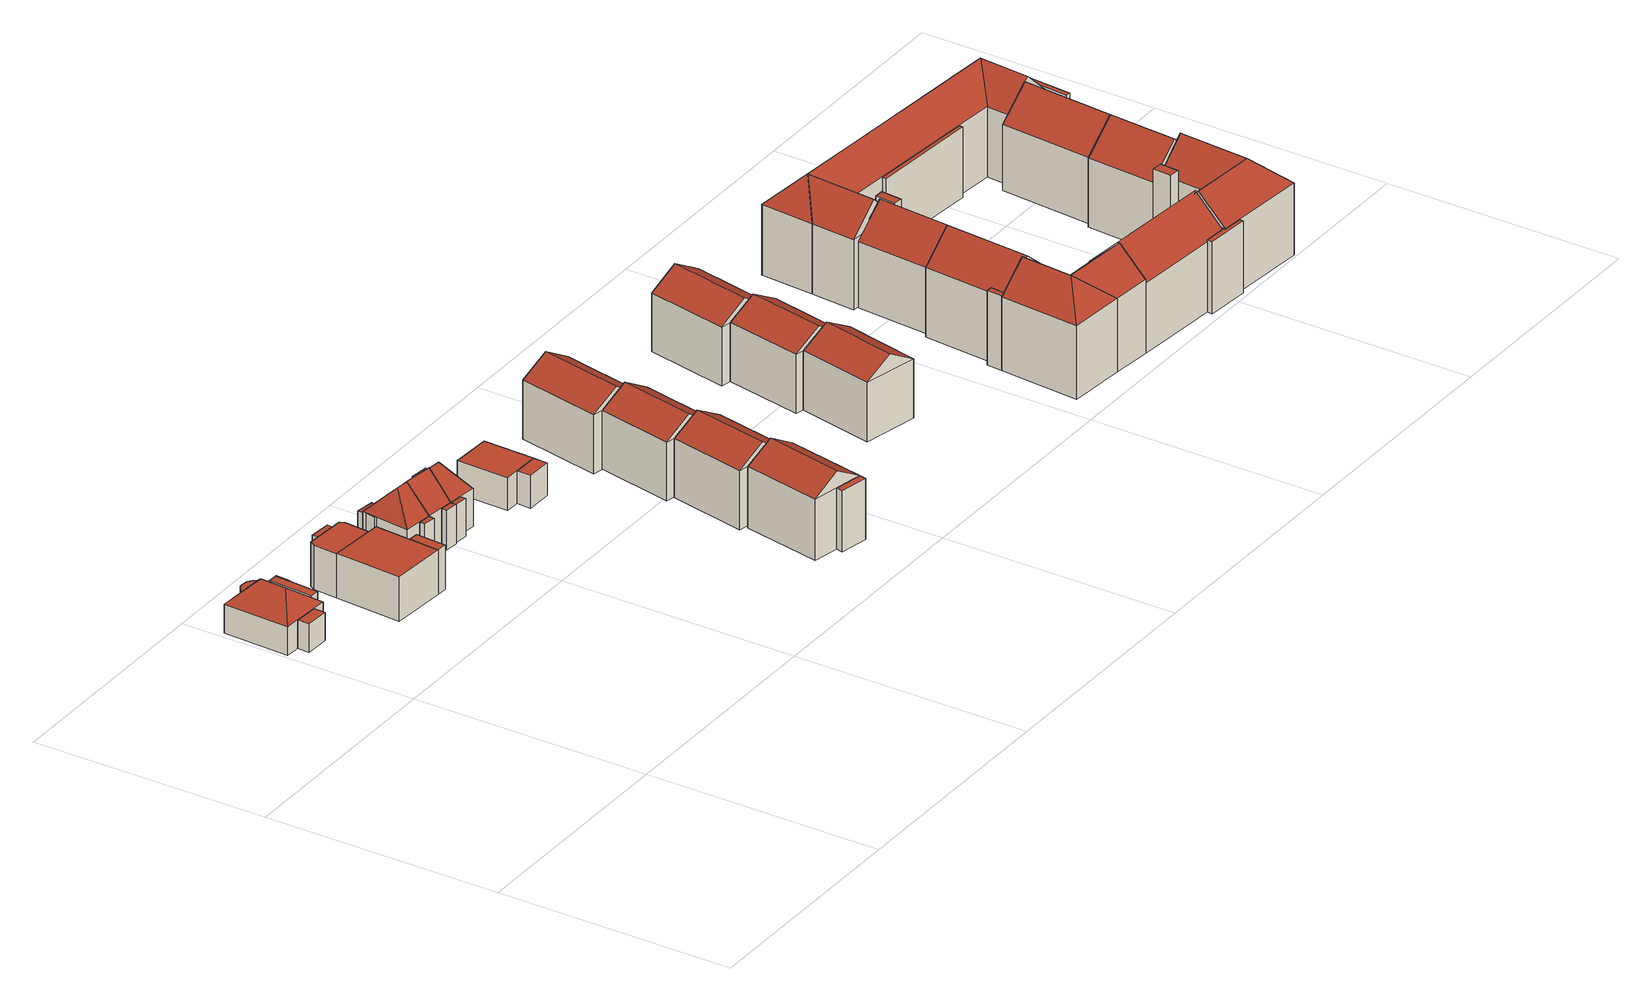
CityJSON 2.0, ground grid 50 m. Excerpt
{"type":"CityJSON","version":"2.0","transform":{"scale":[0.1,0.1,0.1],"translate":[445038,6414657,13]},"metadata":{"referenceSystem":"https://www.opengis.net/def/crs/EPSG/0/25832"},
"CityObjects":{
"building1":{"type":"Building","attributes":{"name":"Hammer Hof","function":"31001_1010"},"children":["building1-1","building1-2","building1-3","building1-4","building1-5"]},
"building1-1":{"type":"BuildingPart","attributes":{"roofType":"1000","measuredHeight":5.96,"storeysAboveGround":1},"parents":["building1"],"geometry":[{"type":"Solid","lod":"2","boundaries":[[[[0,1,2,3]],[[4,5,1,0]],[[6,7,5,4]],[[3,2,7,6]],[[4,0,3,6]],[[1,5,7,2]]]],"semantics":{"surfaces":[{"type":"WallSurface"},{"type":"RoofSurface","Flaechenneigung":"90","Flaechenrichtung":"0","Flaechengroesse":"12.5852587033075"},{"type":"GroundSurface"}],"values":[[0,0,0,0,1,2]]}}]},
"building1-2":{"type":"BuildingPart","attributes":{"roofType":"3200","measuredHeight":10.05,"storeysAboveGround":1},"parents":["building1"],"geometry":[{"type":"Solid","lod":"2","boundaries":[[[[8,9,10,11]],[[12,13,9,8]],[[14,15,13,12]],[[11,10,15,14]],[[8,16,12]],[[14,17,11]],[[11,17,16,8]],[[12,16,17,14]],[[9,13,15,10]]]],"semantics":{"surfaces":[{"type":"WallSurface"},{"type":"RoofSurface","Flaechenneigung":"46.8651352410662","Flaechenrichtung":"2.28261658832578","Flaechengroesse":"33.3762424339239"},{"type":"RoofSurface","Flaechenneigung":"46.863180793236","Flaechenrichtung":"183.21350493041","Flaechengroesse":"32.9853559602408"},{"type":"RoofSurface","Flaechenneigung":"53.6635812473166","Flaechenrichtung":"272.344915822568","Flaechengroesse":"66.8304501293874"},{"type":"RoofSurface","Flaechenneigung":"53.6640638867888","Flaechenrichtung":"92.7307308008824","Flaechengroesse":"67.4519282353769"},{"type":"GroundSurface"}],"values":[[0,0,0,0,1,2,3,4,5]]}}]},
"building1-3":{"type":"BuildingPart","attributes":{"roofType":"1000","measuredHeight":6.32,"storeysAboveGround":1},"parents":["building1"],"geometry":[{"type":"Solid","lod":"2","boundaries":[[[[18,19,20,21]],[[22,23,19,18]],[[24,25,23,22]],[[21,20,25,24]],[[22,18,21,24]],[[19,23,25,20]]]],"semantics":{"surfaces":[{"type":"WallSurface"},{"type":"RoofSurface","Flaechenneigung":"90","Flaechenrichtung":"0","Flaechengroesse":"17.9762451003446"},{"type":"GroundSurface"}],"values":[[0,0,0,0,1,2]]}}]},
"building1-4":{"type":"BuildingPart","attributes":{"roofType":"1000","measuredHeight":6.32,"storeysAboveGround":1},"parents":["building1"],"geometry":[{"type":"Solid","lod":"2","boundaries":[[[[26,27,19,18]],[[28,29,27,26]],[[30,31,29,28]],[[18,19,31,30]],[[28,26,18,30]],[[27,29,31,19]]]],"semantics":{"surfaces":[{"type":"WallSurface"},{"type":"RoofSurface","Flaechenneigung":"90","Flaechenrichtung":"0","Flaechengroesse":"0.672747123939292"},{"type":"GroundSurface"}],"values":[[0,0,0,0,1,2]]}}]},
"building1-5":{"type":"BuildingPart","attributes":{"roofType":"1000","measuredHeight":5.96,"storeysAboveGround":1},"parents":["building1"],"geometry":[{"type":"Solid","lod":"2","boundaries":[[[[32,33,34,35]],[[36,37,33,32]],[[38,39,37,36]],[[40,41,39,38]],[[42,43,41,40]],[[44,45,43,42]],[[46,47,45,44]],[[48,49,47,46]],[[50,51,49,48]],[[52,53,51,50]],[[54,55,53,52]],[[35,34,55,54]],[[52,50,48,46,44,42,40,38,36,32,35,54]],[[33,37,39,41,43,45,47,49,51,53,55,34]]]],"semantics":{"surfaces":[{"type":"WallSurface"},{"type":"RoofSurface","Flaechenneigung":"90","Flaechenrichtung":"0","Flaechengroesse":"5.10554742973654"},{"type":"GroundSurface"}],"values":[[0,0,0,0,0,0,0,0,0,0,0,0,1,2]]}}]},
"building2":{"type":"Building","attributes":{"name":"Hammer Hof","function":"31001_1010"},"children":["building2-1","building2-2","building2-3"]},
"building2-1":{"type":"BuildingPart","attributes":{"roofType":"1000","measuredHeight":9.37,"storeysAboveGround":2},"parents":["building2"],"geometry":[{"type":"Solid","lod":"2","boundaries":[[[[56,57,58,59]],[[60,61,57,56]],[[62,63,61,60]],[[59,58,63,62]],[[60,56,59,62]],[[57,61,63,58]]]],"semantics":{"surfaces":[{"type":"WallSurface"},{"type":"RoofSurface","Flaechenneigung":"90","Flaechenrichtung":"0","Flaechengroesse":"168.601442413724"},{"type":"GroundSurface"}],"values":[[0,0,0,0,1,2]]}}]},
"building2-2":{"type":"BuildingPart","attributes":{"roofType":"1000","measuredHeight":9.37,"storeysAboveGround":2},"parents":["building2"],"geometry":[{"type":"Solid","lod":"2","boundaries":[[[[64,65,66,67]],[[68,69,65,64]],[[56,57,69,68]],[[67,66,57,56]],[[68,64,67,56]],[[65,69,57,66]]]],"semantics":{"surfaces":[{"type":"WallSurface"},{"type":"RoofSurface","Flaechenneigung":"90","Flaechenrichtung":"0","Flaechengroesse":"13.9751811300304"},{"type":"GroundSurface"}],"values":[[0,0,0,0,1,2]]}}]},
"building2-3":{"type":"BuildingPart","attributes":{"roofType":"1000","measuredHeight":9.35,"storeysAboveGround":2},"parents":["building2"],"geometry":[{"type":"Solid","lod":"2","boundaries":[[[[70,71,63,72]],[[73,74,71,70]],[[75,76,74,73]],[[77,78,76,75]],[[79,80,78,77]],[[81,82,80,79]],[[75,76,82,81]],[[83,84,76,75]],[[85,86,84,83]],[[87,88,86,85]],[[72,63,88,87]],[[85,83,75,81,79,77,75,73,70,72,87]],[[71,74,76,78,80,82,76,84,86,88,63]]]],"semantics":{"surfaces":[{"type":"WallSurface"},{"type":"RoofSurface","Flaechenneigung":"90","Flaechenrichtung":"0","Flaechengroesse":"67.3278489027701"},{"type":"GroundSurface"}],"values":[[0,0,0,0,0,0,0,0,0,0,0,1,2]]}}]},
"building3":{"type":"Building","attributes":{"name":"Hammer Hof","function":"31001_1010"},"children":["building3-1","building3-2","building3-3","building3-4"]},
"building3-1":{"type":"BuildingPart","attributes":{"roofType":"1000","measuredHeight":8.27,"storeysAboveGround":2},"parents":["building3"],"geometry":[{"type":"Solid","lod":"2","boundaries":[[[[89,90,91,92]],[[93,94,90,89]],[[95,96,94,93]],[[92,91,96,95]],[[93,89,92,95]],[[90,94,96,91]]]],"semantics":{"surfaces":[{"type":"WallSurface"},{"type":"RoofSurface","Flaechenneigung":"90","Flaechenrichtung":"0","Flaechengroesse":"3.11828899928589"},{"type":"GroundSurface"}],"values":[[0,0,0,0,1,2]]}}]},
"building3-2":{"type":"BuildingPart","attributes":{"roofType":"5000","measuredHeight":13.62,"storeysAboveGround":2},"parents":["building3"],"geometry":[{"type":"Solid","lod":"2","boundaries":[[[[97,98,96,95]],[[99,100,98,97]],[[101,102,100,99]],[[95,96,102,101]],[[97,103,99]],[[101,104,95]],[[95,104,103,97]],[[99,103,104,101]],[[98,100,102,96]]]],"semantics":{"surfaces":[{"type":"WallSurface"},{"type":"RoofSurface","Flaechenneigung":"33.1559320205173","Flaechenrichtung":"276.674806947586","Flaechengroesse":"33.3801886000071"},{"type":"RoofSurface","Flaechenneigung":"43.9585313342489","Flaechenrichtung":"185.880204935364","Flaechengroesse":"34.3660229134092"},{"type":"RoofSurface","Flaechenneigung":"43.9614669469931","Flaechenrichtung":"6.79439899712538","Flaechengroesse":"34.3205901051291"},{"type":"GroundSurface"}],"values":[[0,0,0,0,1,0,2,3,4]]}}]},
"building3-3":{"type":"BuildingPart","attributes":{"roofType":"1000","measuredHeight":8.27,"storeysAboveGround":2},"parents":["building3"],"geometry":[{"type":"Solid","lod":"2","boundaries":[[[[105,106,107,108]],[[99,100,106,105]],[[108,107,100,99]],[[105,108,99]],[[106,100,107]]]],"semantics":{"surfaces":[{"type":"WallSurface"},{"type":"RoofSurface","Flaechenneigung":"90","Flaechenrichtung":"0","Flaechengroesse":"0.308327919199165"},{"type":"GroundSurface"}],"values":[[0,0,0,1,2]]}}]},
"building3-4":{"type":"BuildingPart","attributes":{"roofType":"1000","measuredHeight":8.09,"storeysAboveGround":2},"parents":["building3"],"geometry":[{"type":"Solid","lod":"2","boundaries":[[[[109,110,111,112]],[[113,114,110,109]],[[115,116,114,113]],[[112,111,116,115]],[[113,109,112,115]],[[110,114,116,111]]]],"semantics":{"surfaces":[{"type":"WallSurface"},{"type":"RoofSurface","Flaechenneigung":"90","Flaechenrichtung":"0","Flaechengroesse":"4.07728581043395"},{"type":"GroundSurface"}],"values":[[0,0,0,0,1,2]]}}]},
"building4":{"type":"Building","attributes":{"name":"Hammer Hof","function":"31001_1010"},"children":["building4-1","building4-2"]},
"building4-1":{"type":"BuildingPart","attributes":{"roofType":"1000","measuredHeight":8.27,"storeysAboveGround":2},"parents":["building4"],"geometry":[{"type":"Solid","lod":"2","boundaries":[[[[117,118,119,120]],[[121,122,118,117]],[[123,124,122,121]],[[120,119,124,123]],[[121,117,120,123]],[[118,122,124,119]]]],"semantics":{"surfaces":[{"type":"WallSurface"},{"type":"RoofSurface","Flaechenneigung":"90","Flaechenrichtung":"0","Flaechengroesse":"3.2706150638837"},{"type":"GroundSurface"}],"values":[[0,0,0,0,1,2]]}}]},
"building4-2":{"type":"BuildingPart","attributes":{"roofType":"3100","measuredHeight":13.65,"storeysAboveGround":2},"parents":["building4"],"geometry":[{"type":"Solid","lod":"2","boundaries":[[[[125,126,102,101]],[[123,124,126,125]],[[95,96,124,123]],[[101,102,96,95]],[[125,127,123]],[[95,128,101]],[[101,128,127,125]],[[123,127,128,95]],[[126,124,96,102]]]],"semantics":{"surfaces":[{"type":"WallSurface"},{"type":"RoofSurface","Flaechenneigung":"43.7032834386543","Flaechenrichtung":"6.98113200468264","Flaechengroesse":"46.9598360326977"},{"type":"RoofSurface","Flaechenneigung":"43.7034968612154","Flaechenrichtung":"186.965001100086","Flaechengroesse":"46.6874218902736"},{"type":"GroundSurface"}],"values":[[0,0,0,0,0,0,1,2,3]]}}]},
"building5":{"type":"Building","attributes":{"name":"Hammer Hof","function":"31001_1010"},"children":["building5-1","building5-2","building5-3"]},
"building5-1":{"type":"BuildingPart","attributes":{"roofType":"5000","measuredHeight":13.28,"storeysAboveGround":2},"parents":["building5"],"geometry":[{"type":"Solid","lod":"2","boundaries":[[[[129,130,131,125]],[[132,133,130,129]],[[123,134,133,132]],[[125,131,134,123]],[[129,135,132]],[[123,136,125]],[[125,136,135,129]],[[132,135,136,123]],[[130,133,134,131]]]],"semantics":{"surfaces":[{"type":"WallSurface"},{"type":"RoofSurface","Flaechenneigung":"34.0878588084052","Flaechenrichtung":"96.4975341914653","Flaechengroesse":"33.112072314562"},{"type":"RoofSurface","Flaechenneigung":"43.936056243211","Flaechenrichtung":"6.98010221772156","Flaechengroesse":"33.8099889579819"},{"type":"RoofSurface","Flaechenneigung":"43.9360427596041","Flaechenrichtung":"186.952459007565","Flaechengroesse":"34.1555474622359"},{"type":"GroundSurface"}],"values":[[0,0,0,0,1,0,2,3,4]]}}]},
"building5-2":{"type":"BuildingPart","attributes":{"roofType":"1000","measuredHeight":7.95,"storeysAboveGround":2},"parents":["building5"],"geometry":[{"type":"Solid","lod":"2","boundaries":[[[[137,138,139,140]],[[120,141,138,137]],[[123,134,141,120]],[[140,139,134,123]],[[120,137,140,123]],[[138,141,134,139]]]],"semantics":{"surfaces":[{"type":"WallSurface"},{"type":"RoofSurface","Flaechenneigung":"90","Flaechenrichtung":"0","Flaechengroesse":"3.36077399866167"},{"type":"GroundSurface"}],"values":[[0,0,0,0,1,2]]}}]},
"building5-3":{"type":"BuildingPart","attributes":{"roofType":"1000","measuredHeight":7.95,"storeysAboveGround":2},"parents":["building5"],"geometry":[{"type":"Solid","lod":"2","boundaries":[[[[142,143,144,145]],[[146,147,143,142]],[[148,149,147,146]],[[150,151,149,148]],[[129,130,151,150]],[[145,144,130,129]],[[150,148,146,142,145,129]],[[143,147,149,151,130,144]]]],"semantics":{"surfaces":[{"type":"WallSurface"},{"type":"RoofSurface","Flaechenneigung":"90","Flaechenrichtung":"0","Flaechengroesse":"5.01533912748544"},{"type":"GroundSurface"}],"values":[[0,0,0,0,0,0,1,2]]}}]},
"building6":{"type":"Building","attributes":{"name":"Hammer Hof","function":"31001_1010"},"children":["building6-1","building6-2"]},
"building6-1":{"type":"BuildingPart","attributes":{"roofType":"1000","measuredHeight":6.89,"storeysAboveGround":2},"parents":["building6"],"geometry":[{"type":"Solid","lod":"2","boundaries":[[[[152,153,154,155]],[[156,157,153,152]],[[158,159,157,156]],[[155,154,159,158]],[[156,152,155,158]],[[153,157,159,154]]]],"semantics":{"surfaces":[{"type":"WallSurface"},{"type":"RoofSurface","Flaechenneigung":"90","Flaechenrichtung":"0","Flaechengroesse":"16.437709958899"},{"type":"GroundSurface"}],"values":[[0,0,0,0,1,2]]}}]},
"building6-2":{"type":"BuildingPart","attributes":{"roofType":"1000","measuredHeight":6.89,"storeysAboveGround":2},"parents":["building6"],"geometry":[{"type":"Solid","lod":"2","boundaries":[[[[160,161,162,163]],[[164,165,161,160]],[[158,159,165,164]],[[163,162,159,158]],[[164,160,163,158]],[[161,165,159,162]]]],"semantics":{"surfaces":[{"type":"WallSurface"},{"type":"RoofSurface","Flaechenneigung":"90","Flaechenrichtung":"0","Flaechengroesse":"93.2834230433828"},{"type":"GroundSurface"}],"values":[[0,0,0,0,1,2]]}}]},
"building7":{"type":"Building","attributes":{"name":"Horner Weg","function":"31001_1010"},"children":["building7-1","building7-2"]},
"building7-1":{"type":"BuildingPart","attributes":{"roofType":"1000","measuredHeight":12.97,"storeysAboveGround":4},"parents":["building7"],"geometry":[{"type":"Solid","lod":"2","boundaries":[[[[166,167,168,169]],[[170,171,167,166]],[[172,173,171,170]],[[169,168,173,172]],[[170,166,169,172]],[[167,171,173,168]]]],"semantics":{"surfaces":[{"type":"WallSurface"},{"type":"RoofSurface","Flaechenneigung":"90","Flaechenrichtung":"0","Flaechengroesse":"8.94428844876505"},{"type":"GroundSurface"}],"values":[[0,0,0,0,1,2]]}}]},
"building7-2":{"type":"BuildingPart","attributes":{"roofType":"3100","measuredHeight":16.46,"storeysAboveGround":4},"parents":["building7"],"geometry":[{"type":"Solid","lod":"2","boundaries":[[[[174,175,176,177]],[[178,179,175,174]],[[169,168,179,178]],[[177,176,168,169]],[[174,180,178]],[[169,181,177]],[[177,181,180,174]],[[178,180,181,169]],[[175,179,168,176]]]],"semantics":{"surfaces":[{"type":"WallSurface"},{"type":"RoofSurface","Flaechenneigung":"59.2681176511795","Flaechenrichtung":"281.406525760689","Flaechengroesse":"115.310349873954"},{"type":"RoofSurface","Flaechenneigung":"59.2681198320977","Flaechenrichtung":"101.258800862887","Flaechengroesse":"115.623941294835"},{"type":"GroundSurface"}],"values":[[0,0,0,0,0,0,1,2,3]]}}]},
"building8":{"type":"Building","attributes":{"name":"Horner Weg","function":"31001_1010","yearOfConstruction":1968,"roofType":"3100","measuredHeight":15.9,"storeysAboveGround":4},"geometry":[{"type":"Solid","lod":"2","boundaries":[[[[182,183,184,185]],[[186,187,183,182]],[[188,189,187,186]],[[185,184,189,188]],[[182,190,186]],[[188,191,185]],[[185,191,190,182]],[[186,190,191,188]],[[183,187,189,184]]]],"semantics":{"surfaces":[{"type":"WallSurface"},{"type":"RoofSurface","Flaechenneigung":"59.7350465313782","Flaechenrichtung":"101.212983076696","Flaechengroesse":"113.35602428269"},{"type":"RoofSurface","Flaechenneigung":"59.7350347275753","Flaechenrichtung":"281.588315575704","Flaechengroesse":"113.837135524565"},{"type":"GroundSurface"}],"values":[[0,0,0,0,0,0,1,2,3]]}}]},
"building9":{"type":"Building","attributes":{"name":"Horner Weg","function":"31001_1010","yearOfConstruction":1968,"roofType":"3100","measuredHeight":15.85,"storeysAboveGround":4},"geometry":[{"type":"Solid","lod":"2","boundaries":[[[[192,193,194,195]],[[196,197,193,192]],[[198,199,197,196]],[[195,194,199,198]],[[192,200,196]],[[198,201,195]],[[195,201,200,192]],[[196,200,201,198]],[[193,197,199,194]]]],"semantics":{"surfaces":[{"type":"WallSurface"},{"type":"RoofSurface","Flaechenneigung":"59.5239441783576","Flaechenrichtung":"101.714518225694","Flaechengroesse":"111.971232505835"},{"type":"RoofSurface","Flaechenneigung":"59.5239215199081","Flaechenrichtung":"281.640999161143","Flaechengroesse":"111.788163808591"},{"type":"GroundSurface"}],"values":[[0,0,0,0,0,0,1,2,3]]}}]},
"building10":{"type":"Building","attributes":{"name":"Horner Weg","function":"31001_1010","yearOfConstruction":1968,"roofType":"3100","measuredHeight":15.95,"storeysAboveGround":4},"geometry":[{"type":"Solid","lod":"2","boundaries":[[[[202,203,204,205]],[[206,207,203,202]],[[208,209,207,206]],[[205,204,209,208]],[[202,210,206]],[[208,211,205]],[[205,211,210,202]],[[206,210,211,208]],[[203,207,209,204]]]],"semantics":{"surfaces":[{"type":"WallSurface"},{"type":"RoofSurface","Flaechenneigung":"59.3810488765462","Flaechenrichtung":"101.512309407868","Flaechengroesse":"122.461356044011"},{"type":"RoofSurface","Flaechenneigung":"59.3810726821451","Flaechenrichtung":"281.524800428973","Flaechengroesse":"122.484215196119"},{"type":"GroundSurface"}],"values":[[0,0,0,0,0,0,1,2,3]]}}]},
"building11":{"type":"Building","attributes":{"name":"Horner Weg","function":"31001_1010","yearOfConstruction":1968,"roofType":"3100","measuredHeight":16.03,"storeysAboveGround":4},"geometry":[{"type":"Solid","lod":"2","boundaries":[[[[212,213,214,215]],[[216,217,213,212]],[[218,219,217,216]],[[215,214,219,218]],[[212,220,216]],[[218,221,215]],[[215,221,220,212]],[[216,220,221,218]],[[213,217,219,214]]]],"semantics":{"surfaces":[{"type":"WallSurface"},{"type":"RoofSurface","Flaechenneigung":"59.4655594378121","Flaechenrichtung":"102.248019118481","Flaechengroesse":"113.739389167323"},{"type":"RoofSurface","Flaechenneigung":"59.4657712597505","Flaechenrichtung":"282.114926324362","Flaechengroesse":"113.213526834836"},{"type":"GroundSurface"}],"values":[[0,0,0,0,0,0,1,2,3]]}}]},
"building12":{"type":"Building","attributes":{"name":"Horner Weg","function":"31001_1010","yearOfConstruction":1968,"roofType":"3100","measuredHeight":16.04,"storeysAboveGround":4},"geometry":[{"type":"Solid","lod":"2","boundaries":[[[[222,223,224,225]],[[226,227,223,222]],[[228,229,227,226]],[[225,224,229,228]],[[222,230,226]],[[228,231,225]],[[225,231,230,222]],[[226,230,231,228]],[[223,227,229,224]]]],"semantics":{"surfaces":[{"type":"WallSurface"},{"type":"RoofSurface","Flaechenneigung":"59.2295332645579","Flaechenrichtung":"281.114965940754","Flaechengroesse":"114.024919459987"},{"type":"RoofSurface","Flaechenneigung":"59.2301318692033","Flaechenrichtung":"101.418802529847","Flaechengroesse":"113.919576615408"},{"type":"GroundSurface"}],"values":[[0,0,0,0,0,0,1,2,3]]}}]},
"building13":{"type":"Building","attributes":{"name":"Horner Weg","function":"31001_1010","yearOfConstruction":1957,"roofType":"3100","measuredHeight":15.96,"storeysAboveGround":4},"geometry":[{"type":"Solid","lod":"2","boundaries":[[[[232,233,234,235]],[[236,237,233,232]],[[238,239,237,236]],[[235,234,239,238]],[[232,240,236]],[[238,241,235]],[[235,241,240,232]],[[236,240,241,238]],[[233,237,239,234]]]],"semantics":{"surfaces":[{"type":"WallSurface"},{"type":"RoofSurface","Flaechenneigung":"59.52109217708","Flaechenrichtung":"281.61968966066","Flaechengroesse":"124.219262974373"},{"type":"RoofSurface","Flaechenneigung":"59.5210757243308","Flaechenrichtung":"101.632349586667","Flaechengroesse":"124.242861007513"},{"type":"GroundSurface"}],"values":[[0,0,0,0,0,0,1,2,3]]}}]},
"building14":{"type":"Building","attributes":{"name":"Horner Weg","function":"31001_1010"},"children":["building14-1","building14-2","building14-3","building14-4","building14-5","building14-6","building14-7","building14-8","building14-9","building14-10"]},
"building14-1":{"type":"BuildingPart","attributes":{"roofType":"1000","measuredHeight":17.43,"storeysAboveGround":4},"parents":["building14"],"geometry":[{"type":"Solid","lod":"2","boundaries":[[[[242,243,244,245]],[[246,247,243,242]],[[248,249,247,246]],[[245,244,249,248]],[[246,242,245,248]],[[243,247,249,244]]]],"semantics":{"surfaces":[{"type":"WallSurface"},{"type":"RoofSurface","Flaechenneigung":"90","Flaechenrichtung":"0","Flaechengroesse":"9.19477767595778"},{"type":"GroundSurface"}],"values":[[0,0,0,0,1,2]]}}]},
"building14-2":{"type":"BuildingPart","attributes":{"roofType":"5000","measuredHeight":21,"storeysAboveGround":4},"parents":["building14"],"geometry":[{"type":"Solid","lod":"2","boundaries":[[[[250,251,252,253]],[[254,255,251,250]],[[256,247,255,254]],[[253,252,247,256]],[[250,257,254]],[[256,258,253]],[[253,258,257,250]],[[254,257,258,256]],[[251,255,247,252]]]],"semantics":{"surfaces":[{"type":"WallSurface"},{"type":"RoofSurface","Flaechenneigung":"-45.8377807047283","Flaechenrichtung":"184.563292154388","Flaechengroesse":"50.1555688101216"},{"type":"RoofSurface","Flaechenneigung":"46.3835118656371","Flaechenrichtung":"94.60057299706","Flaechengroesse":"101.607310076973"},{"type":"RoofSurface","Flaechenneigung":"46.383476106221","Flaechenrichtung":"274.574675255304","Flaechengroesse":"101.684994716951"},{"type":"GroundSurface"}],"values":[[0,0,0,0,1,0,2,3,4]]}}]},
"building14-3":{"type":"BuildingPart","attributes":{"roofType":"5000","measuredHeight":21.08,"storeysAboveGround":4},"parents":["building14"],"geometry":[{"type":"Solid","lod":"2","boundaries":[[[[250,251,259,260]],[[261,262,251,250]],[[263,264,262,261]],[[260,259,264,263]],[[250,265,261]],[[263,266,260]],[[260,266,265,250]],[[261,265,266,263]],[[251,262,264,259]]]],"semantics":{"surfaces":[{"type":"WallSurface"},{"type":"RoofSurface","Flaechenneigung":"46.2798765910243","Flaechenrichtung":"94.6219350751568","Flaechengroesse":"50.9852937885386"},{"type":"RoofSurface","Flaechenneigung":"45.8161466580207","Flaechenrichtung":"4.58103417596561","Flaechengroesse":"148.064739772572"},{"type":"RoofSurface","Flaechenneigung":"45.8161234686655","Flaechenrichtung":"184.631410326922","Flaechengroesse":"148.027399243772"},{"type":"GroundSurface"}],"values":[[0,0,0,0,1,0,2,3,4]]}}]},
"building14-4":{"type":"BuildingPart","attributes":{"roofType":"5000","measuredHeight":21.06,"storeysAboveGround":4},"parents":["building14"],"geometry":[{"type":"Solid","lod":"2","boundaries":[[[[267,268,269,270]],[[271,272,268,267]],[[273,274,272,271]],[[270,269,274,273]],[[267,275,271]],[[273,276,270]],[[270,276,275,267]],[[271,275,276,273]],[[268,272,274,269]]]],"semantics":{"surfaces":[{"type":"WallSurface"},{"type":"RoofSurface","Flaechenneigung":"46.7412542273542","Flaechenrichtung":"184.713310574425","Flaechengroesse":"49.452912143202"},{"type":"RoofSurface","Flaechenneigung":"47.4693458668967","Flaechenrichtung":"94.5969204631878","Flaechengroesse":"115.925269958231"},{"type":"RoofSurface","Flaechenneigung":"47.4692707605068","Flaechenrichtung":"274.67974285219","Flaechengroesse":"115.785068404425"},{"type":"GroundSurface"}],"values":[[0,0,0,0,1,0,2,3,4]]}}]},
"building14-5":{"type":"BuildingPart","attributes":{"roofType":"1000","measuredHeight":15.71,"storeysAboveGround":4},"parents":["building14"],"geometry":[{"type":"Solid","lod":"2","boundaries":[[[[277,278,274,279]],[[280,281,278,277]],[[282,283,281,280]],[[279,274,283,282]],[[280,277,279,282]],[[278,281,283,274]]]],"semantics":{"surfaces":[{"type":"WallSurface"},{"type":"RoofSurface","Flaechenneigung":"90","Flaechenrichtung":"0","Flaechengroesse":"3.96616425503028"},{"type":"GroundSurface"}],"values":[[0,0,0,0,1,2]]}}]},
"building14-6":{"type":"BuildingPart","attributes":{"roofType":"3100","measuredHeight":20.46,"storeysAboveGround":4},"parents":["building14"],"geometry":[{"type":"Solid","lod":"2","boundaries":[[[[284,285,286,287]],[[288,283,285,284]],[[289,290,283,288]],[[287,286,290,289]],[[284,291,288]],[[289,292,287]],[[287,292,291,284]],[[288,291,292,289]],[[285,283,290,286]]]],"semantics":{"surfaces":[{"type":"WallSurface"},{"type":"RoofSurface","Flaechenneigung":"47.973336924783","Flaechenrichtung":"94.5974422771895","Flaechengroesse":"160.936324548678"},{"type":"RoofSurface","Flaechenneigung":"47.973322916077","Flaechenrichtung":"274.663327457383","Flaechengroesse":"160.773104956697"},{"type":"GroundSurface"}],"values":[[0,0,0,0,0,0,1,2,3]]}}]},
"building14-7":{"type":"BuildingPart","attributes":{"roofType":"5000","measuredHeight":21.06,"storeysAboveGround":4},"parents":["building14"],"geometry":[{"type":"Solid","lod":"2","boundaries":[[[[267,268,293,294]],[[295,296,268,267]],[[297,298,296,295]],[[294,293,298,297]],[[267,275,295]],[[297,299,294]],[[294,299,275,267]],[[295,275,299,297]],[[268,296,298,293]]]],"semantics":{"surfaces":[{"type":"WallSurface"},{"type":"RoofSurface","Flaechenneigung":"-47.4939028025189","Flaechenrichtung":"274.5699546616","Flaechengroesse":"48.8585113589897"},{"type":"RoofSurface","Flaechenneigung":"46.7962886529745","Flaechenrichtung":"184.668608969821","Flaechengroesse":"94.094320745389"},{"type":"RoofSurface","Flaechenneigung":"46.7962007878873","Flaechenrichtung":"4.61643400727276","Flaechengroesse":"94.120783184823"},{"type":"GroundSurface"}],"values":[[0,0,0,0,1,0,2,3,4]]}}]},
"building14-8":{"type":"BuildingPart","attributes":{"roofType":"3100","measuredHeight":21.04,"storeysAboveGround":4},"parents":["building14"],"geometry":[{"type":"Solid","lod":"2","boundaries":[[[[300,301,302,303]],[[304,305,301,300]],[[306,293,305,304]],[[303,302,293,306]],[[300,307,304]],[[306,308,303]],[[303,308,307,300]],[[304,307,308,306]],[[301,305,293,302]]]],"semantics":{"surfaces":[{"type":"WallSurface"},{"type":"RoofSurface","Flaechenneigung":"45.5036813861345","Flaechenrichtung":"4.60950569858659","Flaechengroesse":"211.786470058508"},{"type":"RoofSurface","Flaechenneigung":"45.5036034310568","Flaechenrichtung":"184.678712646444","Flaechengroesse":"211.808829998976"},{"type":"GroundSurface"}],"values":[[0,0,0,0,0,0,1,2,3]]}}]},
"building14-9":{"type":"BuildingPart","attributes":{"roofType":"3100","measuredHeight":20.48,"storeysAboveGround":4},"parents":["building14"],"geometry":[{"type":"Solid","lod":"2","boundaries":[[[[309,310,243,311]],[[312,313,310,309]],[[314,315,313,312]],[[311,243,315,314]],[[309,316,312]],[[314,317,311]],[[311,317,316,309]],[[312,316,317,314]],[[310,313,315,243]]]],"semantics":{"surfaces":[{"type":"WallSurface"},{"type":"RoofSurface","Flaechenneigung":"47.8510077022473","Flaechenrichtung":"274.542263305958","Flaechengroesse":"130.191214677779"},{"type":"RoofSurface","Flaechenneigung":"47.8508805494582","Flaechenrichtung":"94.5720167958019","Flaechengroesse":"130.454881076959"},{"type":"GroundSurface"}],"values":[[0,0,0,0,0,0,1,2,3]]}}]},
"building14-10":{"type":"BuildingPart","attributes":{"roofType":"1000","measuredHeight":15.23,"storeysAboveGround":4},"parents":["building14"],"geometry":[{"type":"Solid","lod":"2","boundaries":[[[[318,319,320,321]],[[322,323,319,318]],[[324,325,323,322]],[[326,305,325,324]],[[263,264,305,326]],[[321,320,264,263]],[[326,324,322,318,321,263]],[[319,323,325,305,264,320]]]],"semantics":{"surfaces":[{"type":"WallSurface"},{"type":"RoofSurface","Flaechenneigung":"90","Flaechenrichtung":"0","Flaechengroesse":"9.61658849264454"},{"type":"GroundSurface"}],"values":[[0,0,0,0,0,0,1,2]]}}]},
"building15":{"type":"Building","attributes":{"name":"Hammer Hof","function":"31001_1010"},"children":["building15-1","building15-2","building15-3","building15-4","building15-5","building15-6","building15-7","building15-8"]},
"building15-1":{"type":"BuildingPart","attributes":{"roofType":"3200","measuredHeight":20.39,"storeysAboveGround":4},"parents":["building15"],"geometry":[{"type":"Solid","lod":"2","boundaries":[[[[327,328,329,330]],[[331,332,328,327]],[[333,334,332,331]],[[330,329,334,333]],[[327,335,331]],[[333,336,330]],[[330,336,335,327]],[[331,335,336,333]],[[328,332,334,329]]]],"semantics":{"surfaces":[{"type":"WallSurface"},{"type":"RoofSurface","Flaechenneigung":"49.3747455088309","Flaechenrichtung":"94.5717534672723","Flaechengroesse":"49.603779015596"},{"type":"RoofSurface","Flaechenneigung":"47.4013256507891","Flaechenrichtung":"274.695876701309","Flaechengroesse":"47.8200086147951"},{"type":"RoofSurface","Flaechenneigung":"45.3137111109788","Flaechenrichtung":"4.6955196096907","Flaechengroesse":"468.633502553056"},{"type":"RoofSurface","Flaechenneigung":"45.3136948236415","Flaechenrichtung":"184.683339090672","Flaechengroesse":"468.733057935423"},{"type":"GroundSurface"}],"values":[[0,0,0,0,1,2,3,4,5]]}}]},
"building15-2":{"type":"BuildingPart","attributes":{"roofType":"1000","measuredHeight":15.32,"storeysAboveGround":4},"parents":["building15"],"geometry":[{"type":"Solid","lod":"2","boundaries":[[[[337,332,338,339]],[[340,341,332,337]],[[342,343,341,340]],[[339,338,343,342]],[[340,337,339,342]],[[332,341,343,338]]]],"semantics":{"surfaces":[{"type":"WallSurface"},{"type":"RoofSurface","Flaechenneigung":"90","Flaechenrichtung":"0","Flaechengroesse":"10.0998948445814"},{"type":"GroundSurface"}],"values":[[0,0,0,0,1,2]]}}]},
"building15-3":{"type":"BuildingPart","attributes":{"roofType":"3100","measuredHeight":19.77,"storeysAboveGround":4},"parents":["building15"],"geometry":[{"type":"Solid","lod":"2","boundaries":[[[[344,345,346,347]],[[348,349,345,344]],[[350,351,349,348]],[[347,346,351,350]],[[344,352,348]],[[350,316,347]],[[347,316,352,344]],[[348,352,316,350]],[[345,349,351,346]]]],"semantics":{"surfaces":[{"type":"WallSurface"},{"type":"RoofSurface","Flaechenneigung":"48.3203065243716","Flaechenrichtung":"274.543577757739","Flaechengroesse":"172.856948868999"},{"type":"RoofSurface","Flaechenneigung":"48.3202832961937","Flaechenrichtung":"94.5729465167725","Flaechengroesse":"172.718081540135"},{"type":"GroundSurface"}],"values":[[0,0,0,0,0,0,1,2,3]]}}]},
"building15-4":{"type":"BuildingPart","attributes":{"roofType":"5000","measuredHeight":20.39,"storeysAboveGround":4},"parents":["building15"],"geometry":[{"type":"Solid","lod":"2","boundaries":[[[[353,354,355,356]],[[357,338,354,353]],[[358,349,338,357]],[[356,355,349,358]],[[353,335,357]],[[358,359,356]],[[356,359,335,353]],[[357,335,359,358]],[[354,338,349,355]]]],"semantics":{"surfaces":[{"type":"WallSurface"},{"type":"RoofSurface","Flaechenneigung":"-45.2890552639515","Flaechenrichtung":"4.67845061303371","Flaechengroesse":"44.5849402878816"},{"type":"RoofSurface","Flaechenneigung":"44.4417273949105","Flaechenrichtung":"274.556846331747","Flaechengroesse":"63.3835125777713"},{"type":"RoofSurface","Flaechenneigung":"44.4419025184553","Flaechenrichtung":"94.5718009169638","Flaechengroesse":"63.2698139393639"},{"type":"GroundSurface"}],"values":[[0,0,0,0,1,0,2,3,4]]}}]},
"building15-5":{"type":"BuildingPart","attributes":{"roofType":"5000","measuredHeight":20.39,"storeysAboveGround":4},"parents":["building15"],"geometry":[{"type":"Solid","lod":"2","boundaries":[[[[333,334,360,361]],[[362,363,334,333]],[[364,365,363,362]],[[361,360,365,364]],[[333,336,362]],[[364,366,361]],[[361,366,336,333]],[[362,336,366,364]],[[334,363,365,360]]]],"semantics":{"surfaces":[{"type":"WallSurface"},{"type":"RoofSurface","Flaechenneigung":"-45.3388474441924","Flaechenrichtung":"4.67845058318942","Flaechengroesse":"49.5312298538052"},{"type":"RoofSurface","Flaechenneigung":"47.4499507212839","Flaechenrichtung":"274.656382725809","Flaechengroesse":"103.190991761068"},{"type":"RoofSurface","Flaechenneigung":"47.4499378760014","Flaechenrichtung":"94.6071449927279","Flaechengroesse":"103.210876011926"},{"type":"GroundSurface"}],"values":[[0,0,0,0,1,0,2,3,4]]}}]},
"building15-6":{"type":"BuildingPart","attributes":{"roofType":"1000","measuredHeight":16.7,"storeysAboveGround":4},"parents":["building15"],"geometry":[{"type":"Solid","lod":"2","boundaries":[[[[367,368,369,370]],[[371,372,368,367]],[[373,365,372,371]],[[370,369,365,373]],[[371,367,370,373]],[[368,372,365,369]]]],"semantics":{"surfaces":[{"type":"WallSurface"},{"type":"RoofSurface","Flaechenneigung":"90","Flaechenrichtung":"0","Flaechengroesse":"8.61505424432666"},{"type":"GroundSurface"}],"values":[[0,0,0,0,1,2]]}}]},
"building15-7":{"type":"BuildingPart","attributes":{"roofType":"3100","measuredHeight":19.81,"storeysAboveGround":4},"parents":["building15"],"geometry":[{"type":"Solid","lod":"2","boundaries":[[[[287,374,372,375]],[[289,376,374,287]],[[377,378,376,289]],[[375,372,378,377]],[[287,292,289]],[[377,379,375]],[[375,379,292,287]],[[289,292,379,377]],[[374,376,378,372]]]],"semantics":{"surfaces":[{"type":"WallSurface"},{"type":"RoofSurface","Flaechenneigung":"47.4353419130758","Flaechenrichtung":"94.5944907288857","Flaechengroesse":"136.539607333582"},{"type":"RoofSurface","Flaechenneigung":"47.4353232781128","Flaechenrichtung":"274.658528984834","Flaechengroesse":"136.852497624155"},{"type":"GroundSurface"}],"values":[[0,0,0,0,0,0,1,2,3]]}}]},
"building15-8":{"type":"BuildingPart","attributes":{"roofType":"1000","measuredHeight":14.74,"storeysAboveGround":4},"parents":["building15"],"geometry":[{"type":"Solid","lod":"2","boundaries":[[[[380,381,382,383]],[[384,385,381,380]],[[386,387,385,384]],[[383,382,387,386]],[[384,380,383,386]],[[381,385,387,382]]]],"semantics":{"surfaces":[{"type":"WallSurface"},{"type":"RoofSurface","Flaechenneigung":"90","Flaechenrichtung":"0","Flaechengroesse":"23.2016205512726"},{"type":"GroundSurface"}],"values":[[0,0,0,0,1,2]]}}]}
},
"vertices":[
[90,771,64],[90,771,4],[39,774,4],[39,774,64],[89,747,64],[89,747,4],[38,749,64],[38,749,4],
[14,916,64],[14,916,4],[8,776,4],[8,776,64],[125,911,64],[125,911,4],[118,770,64],[118,770,4],[68,870,105],[65,816,105],
[144,888,68],[144,888,4],[124,889,4],[124,889,68],[139,795,68],[139,795,4],[120,795,68],[120,795,4],
[146,888,68],[146,888,4],[144,858,68],[144,858,4],[142,858,68],[142,858,4],
[78,923,64],[78,923,4],[69,914,4],[69,914,64],[83,926,64],[83,926,4],[87,927,64],[87,927,4],[92,927,64],[92,927,4],[96,927,64],[96,927,4],[101,926,64],[101,926,4],[105,925,64],[105,925,4],[109,922,64],[109,922,4],[113,919,64],[113,919,4],[116,916,64],[116,916,4],[118,912,64],[118,912,4],
[331,658,103],[331,658,9],[341,798,9],[341,798,103],[212,666,103],[212,666,9],[222,807,103],[222,807,9],
[357,721,103],[357,721,9],[336,722,9],[336,722,103],[353,657,103],[353,657,9],
[225,857,102],[225,857,9],[222,807,102],[232,869,102],[232,869,9],[254,868,102],[254,868,9],[254,880,102],[254,880,9],[300,877,102],[300,877,9],[299,865,102],[299,865,9],[320,864,102],[320,864,9],[324,853,102],[324,853,9],[320,800,102],[320,800,9],
[420,744,86],[420,744,3],[447,740,3],[447,740,86],[421,755,86],[421,755,3],[448,752,86],[448,752,3],
[385,759,86],[385,759,3],[397,862,86],[397,862,3],[460,855,86],[460,855,3],[426,807,139],[454,804,139],
[392,833,86],[392,833,3],[393,830,3],[393,830,86],
[397,873,84],[397,873,3],[396,863,3],[396,863,84],[436,868,84],[436,868,3],[435,858,84],[435,858,3],
[482,736,86],[482,736,3],[509,733,3],[509,733,86],[484,748,86],[484,748,3],[510,745,86],[510,745,3],
[523,847,86],[523,847,3],[517,796,140],[454,804,140],
[586,839,86],[586,839,6],[523,847,6],[574,737,86],[574,737,6],[510,745,6],[544,793,139],[517,796,139],
[537,730,86],[537,730,6],[538,742,6],[538,742,86],[509,733,6],
[551,854,86],[551,854,6],[550,844,6],[550,844,86],[590,850,86],[590,850,6],[585,810,86],[585,810,6],[582,808,86],[582,808,6],
[689,687,72],[689,687,3],[744,686,3],[744,686,72],[690,717,72],[690,717,3],[745,716,72],[745,716,3],
[663,828,72],[663,828,3],[660,718,3],[660,718,72],[748,825,72],[748,825,3],
[920,114,133],[920,114,4],[923,128,4],[923,128,133],[860,126,133],[860,126,4],[863,140,133],[863,140,4],
[841,317,133],[841,317,4],[808,151,4],[808,151,133],[956,294,133],[956,294,4],[899,305,168],[865,140,168],
[938,298,133],[938,298,9],[970,459,9],[970,459,133],[820,321,133],[820,321,9],[854,483,133],[854,483,9],[879,309,168],[912,471,168],
[949,463,133],[949,463,10],[982,623,10],[982,623,133],[834,487,133],[834,487,10],[867,647,133],[867,647,10],[892,475,168],[925,635,168],
[961,628,133],[961,628,9],[997,803,9],[997,803,133],[846,651,133],[846,651,9],[882,827,133],[882,827,9],[904,639,168],[940,815,168],
[1324,268,135],[1324,268,10],[1359,428,10],[1359,428,135],[1207,293,135],[1207,293,10],[1241,452,135],[1241,452,10],[1266,281,170],[1300,440,170],
[1255,618,135],[1255,618,10],[1223,456,10],[1223,456,135],[1371,594,135],[1371,594,10],[1338,432,135],[1338,432,10],[1313,606,170],[1281,444,170],
[1269,796,134],[1269,796,10],[1233,623,10],[1233,623,134],[1387,771,134],[1387,771,10],[1352,598,134],[1352,598,10],[1328,784,170],[1293,611,170],
[2065,225,180],[2065,225,6],[2062,185,6],[2062,185,180],[2087,223,180],[2087,223,6],[2084,183,180],[2084,183,6],
[2201,122,158],[2201,122,6],[2208,214,6],[2208,214,158],[2080,132,158],[2080,132,6],[2087,223,158],[2136,68,216],[2148,219,216],
[1994,139,6],[1994,139,158],[2191,2,158],[2191,2,6],[1985,19,158],[1985,19,6],[2135,67,217],[1989,79,217],
[1667,48,161],[1667,48,6],[1680,218,6],[1680,218,161],[1545,58,161],[1545,58,6],[1559,228,161],[1559,228,6],[1611,112,217],[1620,223,217],
[1562,261,163],[1562,261,6],[1559,228,163],[1574,260,163],[1574,260,6],[1571,227,163],[1571,227,6],
[1702,216,152],[1702,216,6],[1716,399,6],[1716,399,152],[1571,227,152],[1586,409,152],[1586,409,6],[1636,221,211],[1651,404,211],
[1751,41,6],[1751,41,161],[1676,166,161],[1676,166,6],[1761,160,161],[1761,160,6],[1756,100,217],
[1995,151,153],[1995,151,6],[1762,169,6],[1762,169,153],[1985,22,153],[1985,22,6],[1751,41,153],[1990,86,216],[1757,105,216],
[2076,371,151],[2076,371,6],[2065,225,151],[2208,361,151],[2208,361,6],[2196,215,151],[2196,215,6],[2142,366,211],[2131,220,211],
[2027,7,158],[2027,7,6],[2028,15,6],[2028,15,158],[1934,14,158],[1934,14,6],[1935,26,158],[1935,26,6],[1985,22,158],
[2247,719,161],[2247,719,13],[1603,772,13],[1603,772,161],[2238,605,161],[2238,605,13],[1594,658,161],[1594,658,13],[2177,668,217],[1660,710,217],
[2238,605,167],[2228,606,13],[2228,606,167],[2230,509,167],[2230,509,13],[2220,510,167],[2220,510,13],
[2092,566,152],[2092,566,13],[2076,371,13],[2076,371,152],[2224,555,152],[2224,555,13],[2208,361,152],[2208,361,13],[2158,560,211],
[2117,615,161],[2117,615,13],[2113,564,13],[2113,564,161],[2228,606,161],[2224,555,161],[2168,560,217],
[1586,564,13],[1586,564,161],[1716,648,161],[1716,648,13],[1709,554,161],[1709,554,13],[1647,559,217],
[1732,596,180],[1732,596,13],[1712,597,13],[1712,597,180],[1728,552,180],[1728,552,13],[1709,554,180],
[1716,399,13],[1728,552,152],[1586,409,13],[1599,563,152],[1599,563,13],[1664,557,211],
[1803,641,161],[1803,641,13],[1802,631,13],[1802,631,161],[2033,622,161],[2033,622,13],[2032,613,161],[2032,613,13]
]}
